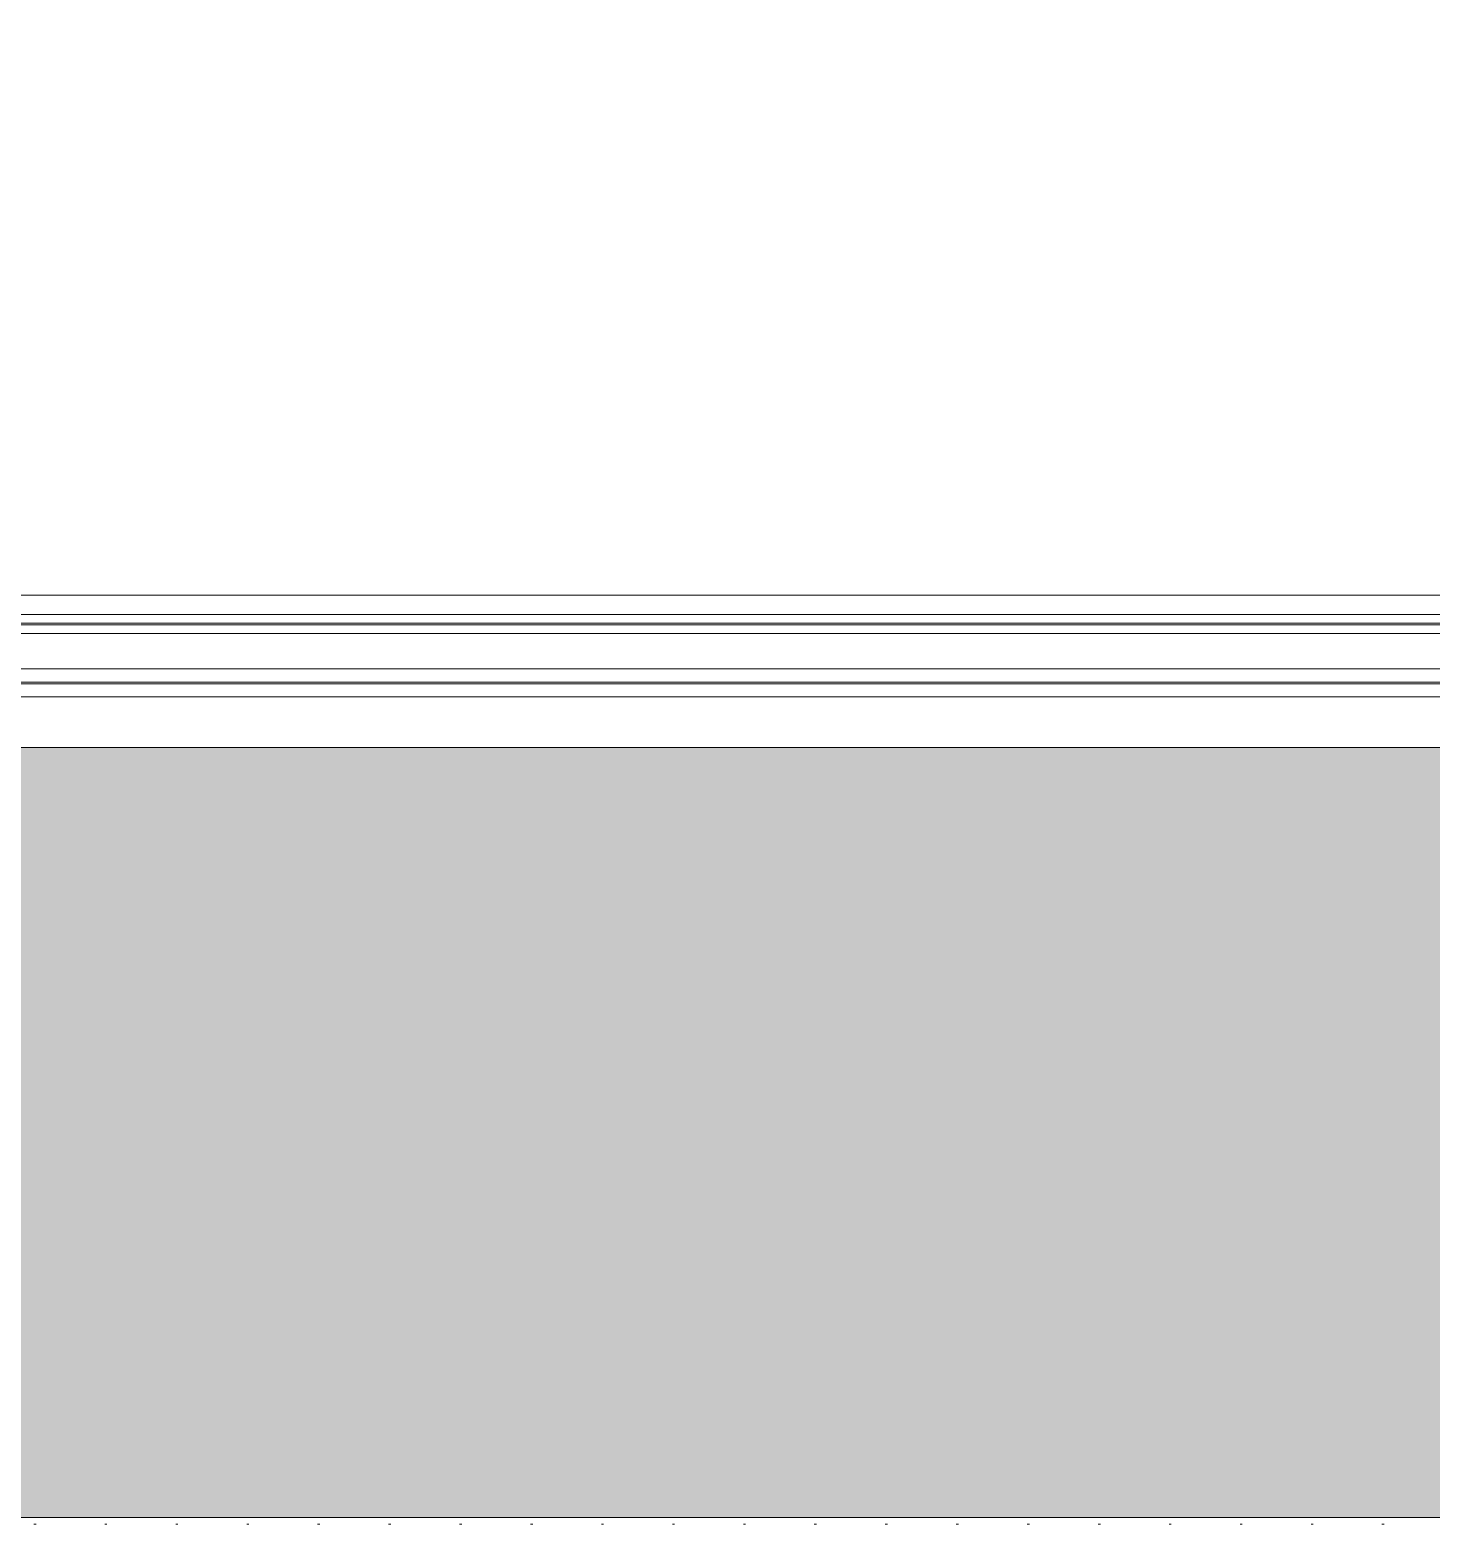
# Model space of a CAD drawing. Extents: x -2050 to 29725, y -1777 to 6820.
# Drawn here: x 4260.7 to 4324.4, y 284.7 to 352.6 of the extents above; entities that cross this region are included whole.
import ezdxf

# ---------------------------------------------------------------- set-up
doc = ezdxf.new("R2010")
doc.units = 0
doc.header["$LTSCALE"] = 25
doc.header["$MEASUREMENT"] = 0
doc.linetypes.add('DOT2', pattern=[0.125, 0, -0.125])
for name, color, linetype, lineweight in [('06D', 9, 'Continuous', 9), ('09', 9, 'Continuous', 9), ('10', 9, 'Continuous', 9), ('15', 9, 'Continuous', 9), ('20', 9, 'DOT2', 9), ('40', 9, 'Continuous', 9), ('40B', 9, 'Continuous', 9)]:
    doc.layers.add(name, color=color, linetype=linetype, lineweight=lineweight)

# ---------------------------------------------------------------- blocks, each defined once
blk = doc.blocks.new('*U309')
at = {"layer": '15'}
for p, q in [((-1.469, -18.947), (-170.634, -18.947)), ((-1.469, -19.347), (-170.634, -19.347)), ((-1.469, -19.423), (-170.634, -19.423)), ((-1.469, -19.823), (-170.634, -19.823)), ((-1.469, -21.423), (-170.634, -21.423)), ((-1.469, -22.023), (-170.634, -22.023)), ((-1.469, -22.099), (-170.634, -22.099)), ((-1.469, -22.699), (-170.634, -22.699))]:
    blk.add_line(p, q, dxfattribs=at)
blk = doc.blocks.new('*U284')
at = {"layer": '15'}
for p, q in [((1.469, -18.947), (62.699, -18.947)), ((1.469, -19.347), (62.699, -19.347)), ((1.469, -19.423), (62.699, -19.423)), ((1.469, -19.823), (62.699, -19.823)), ((1.469, -21.423), (62.699, -21.423)), ((1.469, -22.023), (62.699, -22.023)), ((1.469, -22.099), (62.699, -22.099)), ((1.469, -22.699), (62.699, -22.699))]:
    blk.add_line(p, q, dxfattribs=at)
blk = doc.blocks.new('p-zemin kat')
at = {"layer": '09'}
h = blk.add_hatch(dxfattribs=at)
h.set_pattern_fill('SQUARE', color=252, scale=20, style=0)
h.paths.add_polyline_path([(4025.505, 285), (4822.5, 285), (4822.5, 2034.319), (4787.5, 2034.319), (4787.5, 320), (4025.505, 320)])
at = {"layer": '06D'}
blk.add_lwpolyline([(4025.505, 320), (4787.5, 320), (4787.5, 2034.619)], dxfattribs=at)
blk.add_lwpolyline([(4025.505, 285), (4822.5, 285), (4822.5, 2034.319), (4787.5, 2034.319), (4787.5, 320), (4025.505, 320), (4025.505, 285)], close=True, dxfattribs=at)
at = {"layer": '20'}
blk.add_lwpolyline([(1719.557, 284.7), (4822.793, 284.7), (4822.793, 2034.319)], dxfattribs=at)
at = {"layer": '40'}
blk.add_lwpolyline([(1851.161, 326.925), (3319.5, 326.925), (3319.5, 343), (3280.516, 343), (3280.5, 427), (3319.5, 427), (3319.5, 570), (4025.505, 569.998), (4025.505, 426.998), (4064.5, 427), (4064.5, 343), (3980.5, 343), (3980.5, 326.925), (4680.5, 326.925), (4680.5, 427), (4780.575, 427), (4780.575, 1901.493, 0.054196), (4273.067, 1999.31), (4278.593, 2070.681, 0.306949), (1935.267, 740.054), (1999.45, 708.356, 0.043245), (1856.494, 345)], format="xyb", close=True, dxfattribs=at)
at = {"layer": '40B'}
blk.add_lwpolyline([(3364.5, 343), (3319.5, 343), (3319.5, 319.998), (1719.669, 320), (1719.669, 326.925), (1719.557, 328.247, -0.047611), (1885.58, 764.592), (1935.267, 740.054, -0.306949), (4278.593, 2070.681), (4283.124, 2125.912, -0.05155), (4780.046, 2034.319), (4787.5, 2034.319), (4787.5, 320), (4025.505, 320), (4025.505, 570), (3319.5, 570), (3319.5, 427), (3364.5, 427), (3364.5, 343)], format="xyb", close=True, dxfattribs=at)
at = {"layer": '10'}
for name, p in [('*U284', (4255.833, 345)), ('*U309', (4489.167, 345))]:
    blk.add_blockref(name, p, dxfattribs=at)

msp = doc.modelspace()

# ---------------------------------------------------------------- block references
at = {"layer": '10'}
msp.add_blockref('p-zemin kat', (0, 0), dxfattribs=at)

doc.saveas('drawing.dxf')
